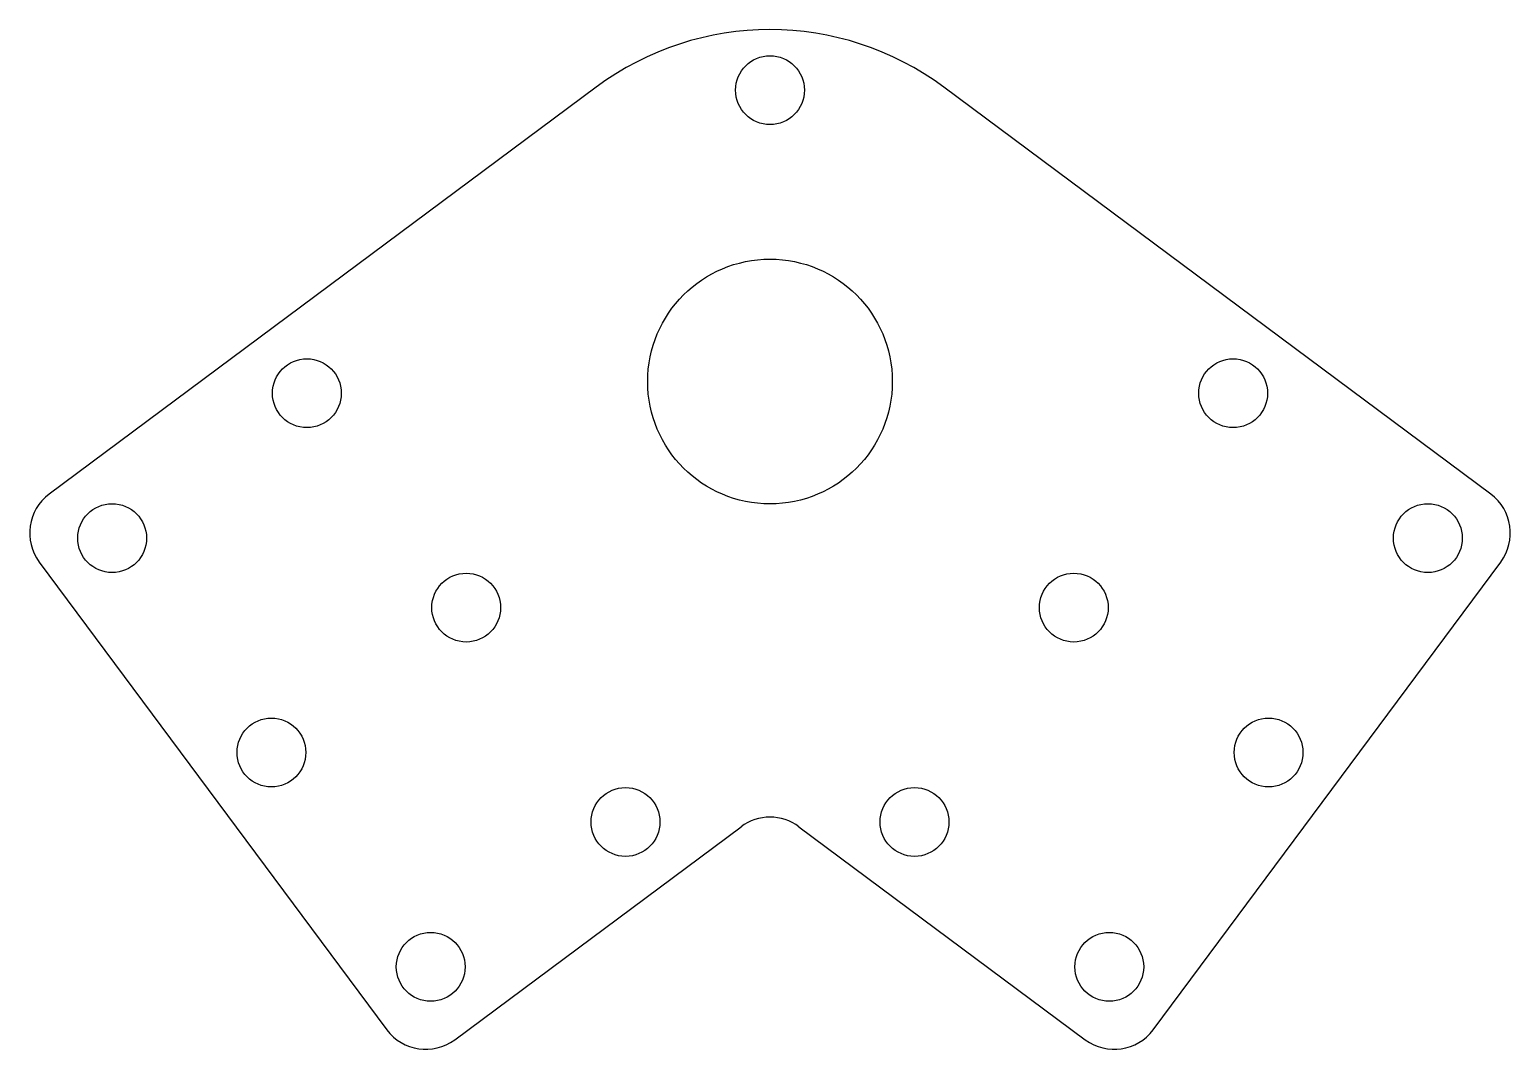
# Model space of a CAD drawing. Header units: inches. Extents: x -1.91 to 1.91, y 13.41 to 16.03.
import ezdxf

# ---------------------------------------------------------------- set-up
doc = ezdxf.new("R2010")
doc.units = ezdxf.units.IN
doc.header["$MEASUREMENT"] = 0

msp = doc.modelspace()

# ---------------------------------------------------------------- linework, layer by layer
at = {"color": 7, "linetype": 'Continuous', "lineweight": 25}
for p, q in [((-0.4475, 15.8826), (-1.8561, 14.8352)), ((1.8561, 14.8352), (0.4475, 15.8826)), ((-1.8819, 14.6603), (-0.9868, 13.4566)), ((0.9868, 13.4566), (1.8819, 14.6603)), ((-0.8119, 13.4309), (-0.0746, 13.9791)), ((0.0746, 13.9791), (0.8119, 13.4309))]:
    msp.add_line(p, q, dxfattribs=at)
for centre, radius in [((0, 15.875), 0.0886), ((0, 15.125), 0.315), ((-1.1926, 15.0949), 0.0886), ((1.1926, 15.0949), 0.0886), ((-1.6941, 14.722), 0.0886), ((1.6941, 14.722), 0.0886), ((-0.7823, 14.5432), 0.0886), ((0.7823, 14.5432), 0.0886), ((-1.2839, 14.1703), 0.0886), ((1.2839, 14.1703), 0.0886), ((-0.3721, 13.9915), 0.0886), ((0.3721, 13.9915), 0.0886), ((-0.8737, 13.6186), 0.0886), ((0.8737, 13.6186), 0.0886)]:
    msp.add_circle(centre, radius, dxfattribs=at)
for centre, radius, start, end in [((0, 15.2807), 0.75, 53.3668, 126.6332), ((-1.7815, 14.7349), 0.125, 126.6332, 216.6332), ((1.7815, 14.7349), 0.125, 323.3668, 53.3668), ((0, 13.8788), 0.125, 53.3668, 126.6332), ((-0.8865, 13.5312), 0.125, 216.6332, 306.6332), ((0.8865, 13.5312), 0.125, 233.3668, 323.3668)]:
    msp.add_arc(centre, radius, start, end, dxfattribs=at)

doc.saveas('drawing.dxf')
